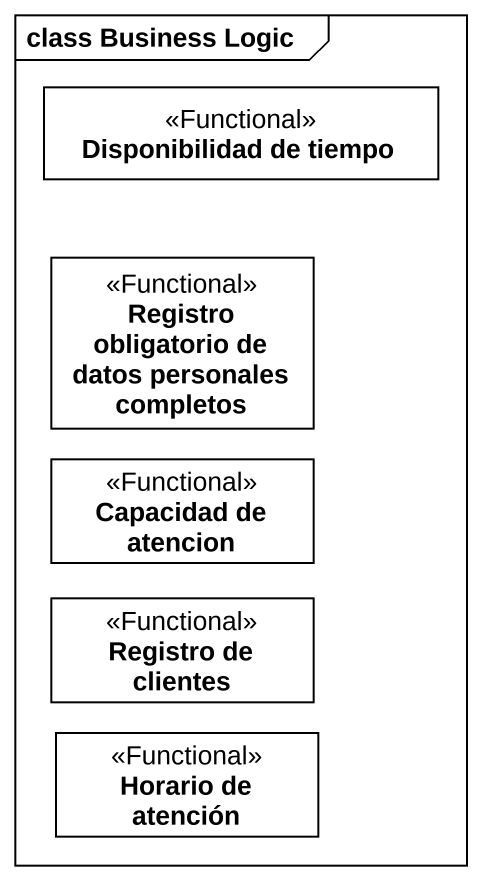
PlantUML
@startuml
mainframe class Business Logic
hide circle
hide empty members
class "Disponibilidad de tiempo" as Disponibilidad_de_tiempo <<Functional>>
class "Registro obligatorio de datos personales completos" as Registro_obligatorio_de <<Functional>>
class "Capacidad de atencion" as Capacidad_de_atencion <<Functional>>
class "Registro de clientes" as Registro_de_clientes <<Functional>>
class "Horario de atención" as Horario_de_atención <<Functional>>
@enduml
